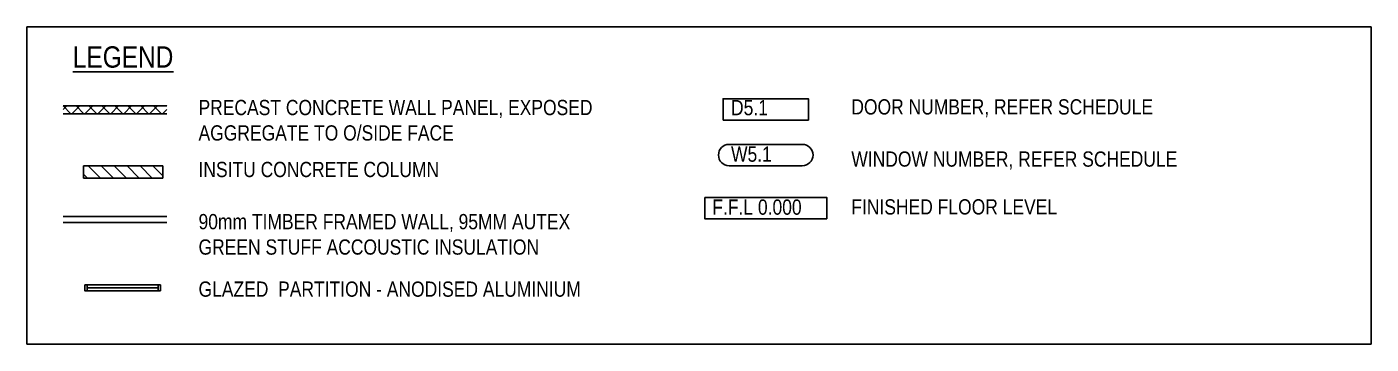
# Model space of a CAD drawing. Extents: x 0 to 163200, y -20682 to 90307.
# Drawn here: x 107153 to 129193, y 30748 to 35955 of the extents above; entities that cross this region are included whole.
import ezdxf

# ---------------------------------------------------------------- set-up
doc = ezdxf.new("R2010")
doc.units = 0
doc.header["$LTSCALE"] = 8
doc.header["$MEASUREMENT"] = 0
for name, color, linetype in [('A-GLAZING', 5, 'CONTINUOUS'), ('A-STRUCTURE', 5, 'CONTINUOUS'), ('A-TEXT25', 5, 'CONTINUOUS'), ('A-WALLHTH', 5, 'CONTINUOUS'), ('A-WALLS', 5, 'CONTINUOUS'), ('D-TEXT25', 5, 'CONTINUOUS')]:
    doc.layers.add(name, color=color, linetype=linetype)
doc.styles.add('TXT-25-$100', font='ARIALN.TTF', dxfattribs={"height": 250})
pattern_1 = [(315, (73260.54, 6628.78), (106.066, 106.066), [])]
pattern_2 = [(315, (-39846442.11, 34820674.22), (106.06601718, 106.06601718), []), (45, (-39846442.11, 34820674.22), (-106.06601718, 106.06601718), [])]

msp = doc.modelspace()

# ---------------------------------------------------------------- hatches: boundary and pattern name
at = {"layer": 'A-TEXT25'}
h = msp.add_hatch(dxfattribs=at)
h.set_pattern_fill('ANSI37,_O', color=256, scale=1200, angle=-90)
h.set_pattern_definition(pattern_2)
h.paths.add_polyline_path([(109449.1, 34658.4), (107749.1, 34658.4), (107749.1, 34528.4), (109449.1, 34528.4)])
h = msp.add_hatch(dxfattribs=at)
h.set_pattern_fill('ANSI37,_O', color=256, scale=1200, angle=-90)
h.set_pattern_definition(pattern_2)
h.paths.add_polyline_path([(109449.1, 34658.4), (107749.1, 34658.4), (107749.1, 34528.4), (109449.1, 34528.4)])
at = {"layer": 'A-WALLHTH'}
h = msp.add_hatch(dxfattribs=at)
h.set_pattern_fill('ANSI31,_O', color=256, scale=1200, angle=-90)
h.set_pattern_definition(pattern_1)
h.paths.add_polyline_path([(109381.7, 33471.9), (109381.7, 33671.9), (108081.7, 33671.9), (108081.7, 33471.9)])
h = msp.add_hatch(dxfattribs=at)
h.set_pattern_fill('ANSI31,_O', color=256, scale=1200, angle=-90)
h.set_pattern_definition(pattern_1)
h.paths.add_polyline_path([(109381.7, 33471.9), (109381.7, 33671.9), (108081.7, 33671.9), (108081.7, 33471.9)])

# ---------------------------------------------------------------- linework, layer by layer
at = {"layer": 'A-GLAZING'}
for p, q in [((109303.3, 31720.9), (108103.3, 31720.9)), ((109303.3, 31720.9), (108103.3, 31720.9)), ((108103.3, 31620.9), (109303.3, 31620.9)), ((108103.3, 31620.9), (109303.3, 31620.9)), ((108143.3, 31671), (109303.3, 31671)), ((108143.3, 31671), (109303.3, 31671))]:
    msp.add_line(p, q, dxfattribs=at)
at = {"layer": 'A-STRUCTURE'}
msp.add_lwpolyline([(109381.7, 33671.9), (109381.7, 33471.9), (108081.7, 33471.9), (108081.7, 33671.9)], close=True, dxfattribs=at)
msp.add_lwpolyline([(109381.7, 33671.9), (109381.7, 33471.9), (108081.7, 33471.9), (108081.7, 33671.9)], close=True, dxfattribs=at)
at = {"layer": 'A-WALLS'}
for p, q in [((109449.1, 34658.4), (107749.1, 34658.4)), ((109449.1, 34658.4), (107749.1, 34658.4)), ((109449.1, 34528.4), (107749.1, 34528.4)), ((109449.1, 34528.4), (107749.1, 34528.4)), ((107749.1, 32843.5), (109449.1, 32843.5)), ((107749.1, 32843.5), (109449.1, 32843.5)), ((107749.1, 32743.5), (109449.1, 32743.5)), ((107749.1, 32743.5), (109449.1, 32743.5))]:
    msp.add_line(p, q, dxfattribs=at)
for points in [[(108143.3, 31620.9), (108143.3, 31720.9), (108103.3, 31720.9), (108103.3, 31620.9)], [(108143.3, 31620.9), (108143.3, 31720.9), (108103.3, 31720.9), (108103.3, 31620.9)], [(109343.3, 31620.9), (109343.3, 31720.9), (109303.3, 31720.9), (109303.3, 31620.9)], [(109343.3, 31620.9), (109343.3, 31720.9), (109303.3, 31720.9), (109303.3, 31620.9)]]:
    msp.add_lwpolyline(points, close=True, dxfattribs=at)
at = {"layer": 'D-TEXT25'}
for points in [[(107153.2, 35954.7), (129192.7, 35954.7), (129192.7, 30747.6), (107153.2, 30747.6)], [(107153.2, 35954.7), (129192.7, 35954.7), (129192.7, 30747.6), (107153.2, 30747.6)], [(118567.1, 34425.2), (118567.1, 34775.2), (119967.1, 34775.2), (119967.1, 34425.2)], [(118567.1, 34425.2), (118567.1, 34775.2), (119967.1, 34775.2), (119967.1, 34425.2)], [(118267.1, 33155.9), (120267.1, 33155.9), (120267.1, 32805.9), (118267.1, 32805.9)], [(118267.1, 33155.9), (120267.1, 33155.9), (120267.1, 32805.9), (118267.1, 32805.9)]]:
    msp.add_lwpolyline(points, close=True, dxfattribs=at)
msp.add_lwpolyline([(119867.1, 34025.2, -1), (119867.1, 33675.2), (118667.1, 33675.2, -1), (118667.1, 34025.2)], format="xyb", close=True, dxfattribs=at)
msp.add_lwpolyline([(119867.1, 34025.2, -1), (119867.1, 33675.2), (118667.1, 33675.2, -1), (118667.1, 34025.2)], format="xyb", close=True, dxfattribs=at)

# ---------------------------------------------------------------- texts
at = {"layer": 'D-TEXT25', "style": 'TXT-25-$100'}
for s, p in [('D5.1', (118698.3, 34504.3)), ('D5.1', (118698.3, 34504.3)), ('DOOR NUMBER, REFER SCHEDULE', (120670.6, 34516.5)), ('DOOR NUMBER, REFER SCHEDULE', (120670.6, 34516.5)), ('W5.1', (118698.3, 33741.4)), ('W5.1', (118698.3, 33741.4)), ('WINDOW NUMBER, REFER SCHEDULE', (120670.6, 33660.2)), ('WINDOW NUMBER, REFER SCHEDULE', (120670.6, 33660.2)), ('F.F.L 0.000', (118391, 32871.7)), ('F.F.L 0.000', (118391, 32871.7)), ('FINISHED FLOOR LEVEL', (120670.6, 32875.5)), ('FINISHED FLOOR LEVEL', (120670.6, 32875.5))]:
    msp.add_text(s, height=250, dxfattribs=at).set_placement(p)
at = {"layer": 'D-TEXT25', "width": 7114, "attachment_point": 1, "style": 'TXT-25-$100'}
for s, insert, char_height in [('\\LLEGEND', (107906.2, 35635.4), 350), ('\\LLEGEND', (107906.2, 35635.4), 350), ('PRECAST CONCRETE WALL PANEL, EXPOSED AGGREGATE TO O/SIDE FACE', (109967.4, 34755.9), 250), ('PRECAST CONCRETE WALL PANEL, EXPOSED AGGREGATE TO O/SIDE FACE', (109967.4, 34755.9), 250), ('INSITU CONCRETE COLUMN', (109967.4, 33739.2), 250), ('INSITU CONCRETE COLUMN', (109967.4, 33739.2), 250), ('90mm TIMBER FRAMED WALL, 95MM AUTEX GREEN STUFF ACCOUSTIC INSULATION', (109967.4, 32883), 250), ('90mm TIMBER FRAMED WALL, 95MM AUTEX GREEN STUFF ACCOUSTIC INSULATION', (109967.4, 32883), 250), ('GLAZED  PARTITION - ANODISED ALUMINIUM', (109967.4, 31775.7), 250), ('GLAZED  PARTITION - ANODISED ALUMINIUM', (109967.4, 31775.7), 250)]:
    msp.add_mtext(s, dxfattribs=dict(at, insert=insert, char_height=char_height))

doc.saveas('drawing.dxf')
